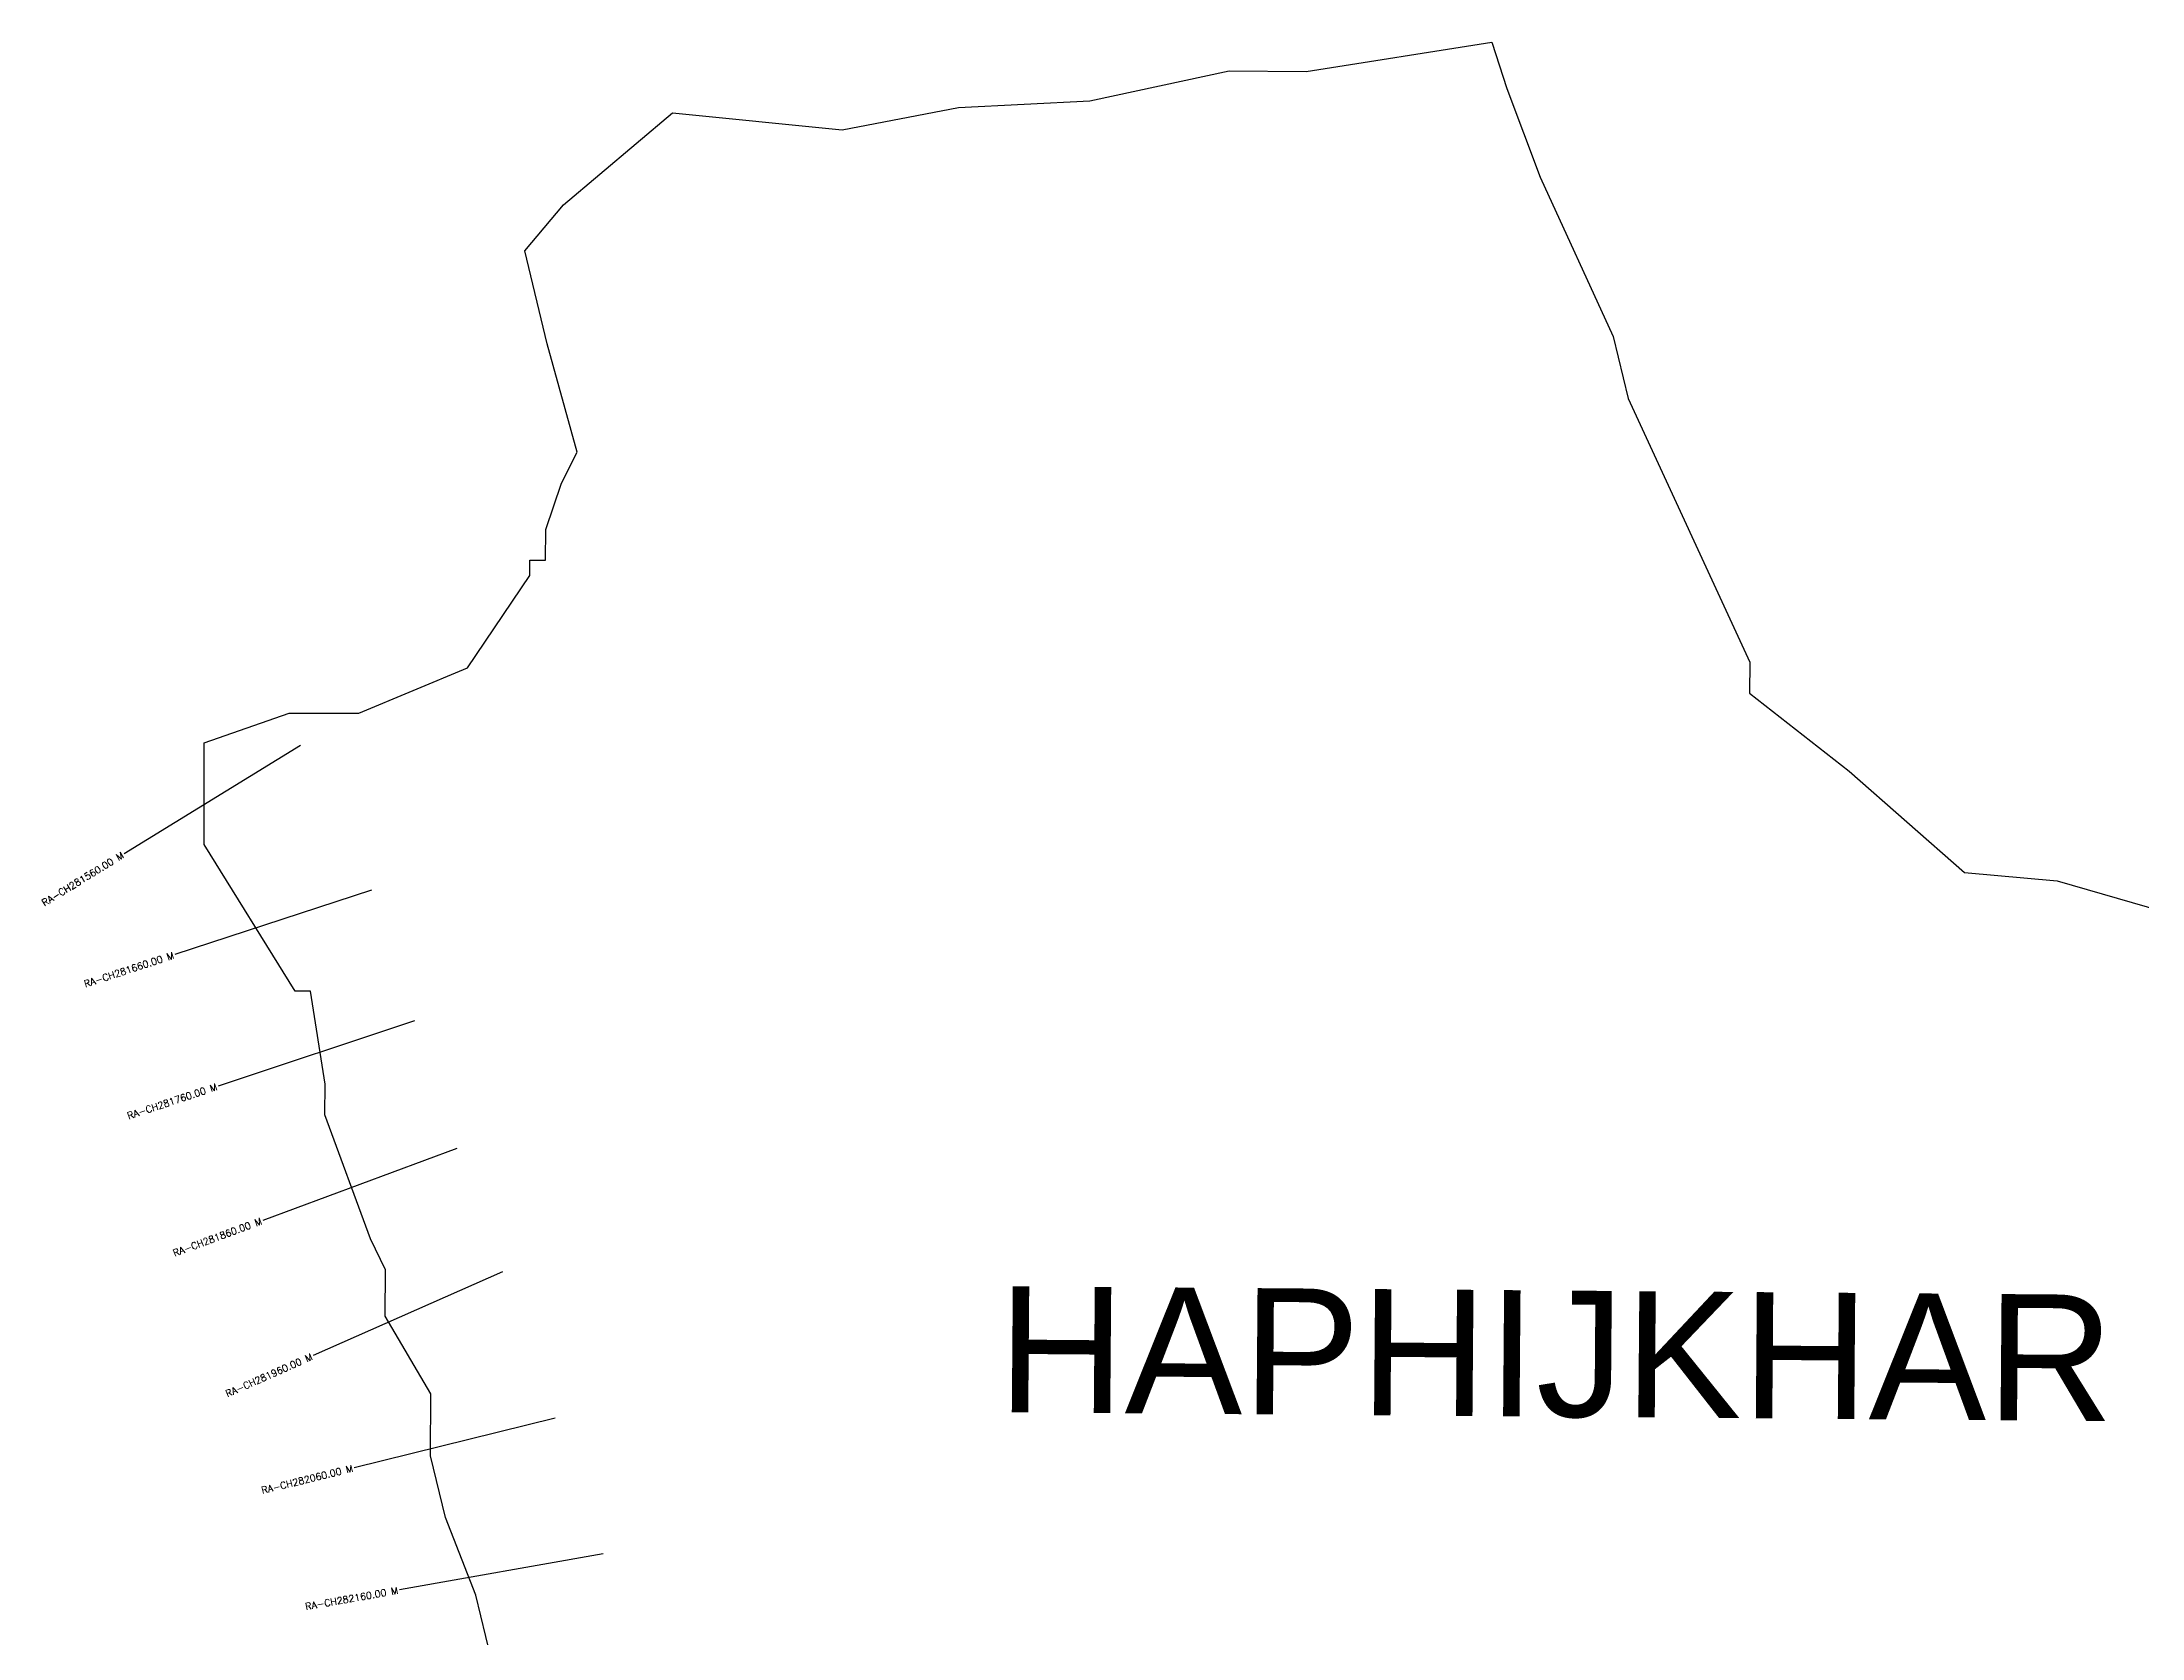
# Model space of a CAD drawing. Header units: metres. Extents: x 286569 to 289239, y 2022518 to 2025005.
# Drawn here: x 286569 to 288091, y 2023849 to 2025005 of the extents above; entities that cross this region are included whole.
import ezdxf
from ezdxf.enums import TextEntityAlignment as Align

# ---------------------------------------------------------------- set-up
doc = ezdxf.new("R2010")
doc.units = ezdxf.units.M
for name, color, linetype in [('CS', 134, 'Continuous'), ('CSMark', 6, 'Continuous'), ('VILLAGE NAME', 250, 'Continuous')]:
    doc.layers.add(name, color=color, linetype=linetype)
doc.styles.get("Standard").update_dxf_attribs({"font": 'simplex.shx'})

msp = doc.modelspace()

# ---------------------------------------------------------------- linework, layer by layer
at = {"color": 6, "flags": 128}
for points in [[(286686.5, 2024497.3), (286748.1, 2024518.8), (286798.6, 2024518.8), (286877.3, 2024551.8), (286922.6, 2024618.6), (286922.6, 2024629.8), (286933.9, 2024629.7), (286934, 2024652.1), (286945.5, 2024685.6), (286956.8, 2024708), (286935.1, 2024786.5), (286918.8, 2024853.8), (286947, 2024887.2), (287025.9, 2024953.8), (287149, 2024941.6), (287233.1, 2024957.8), (287328.4, 2024962.6), (287429.3, 2024984.3), (287485.3, 2024983.8), (287619.8, 2025005.2), (287630.7, 2024971.5), (287654.8, 2024907.4), (287707.8, 2024791.8), (287718.6, 2024746.9), (287806.7, 2024555.8), (287806.5, 2024533.4), (287878.9, 2024476.9), (287962.3, 2024403.5), (288029.5, 2024397.4), (288308.8, 2024316.8)], [(286894.2, 2023835), (286883.3, 2023879.9), (286861.3, 2023936), (286850.5, 2023980.9), (286850.8, 2024025.7), (286817.7, 2024081.9), (286817.9, 2024115.5), (286806.9, 2024138), (286774, 2024227.8), (286774.2, 2024250.2), (286763.5, 2024317.5), (286752.3, 2024317.6), (286686.5, 2024423.8), (286686.5, 2024497.3)]]:
    msp.add_lwpolyline(points, dxfattribs=at)
at = {"layer": 'CS'}
for p, q in [((286756.2, 2024495.6), (286628.4, 2024417.1)), ((286807.8, 2024390.7), (286665.2, 2024344)), ((286838.9, 2024296), (286696.5, 2024248.7)), ((286869.6, 2024203.5), (286729, 2024151.4)), ((286902.7, 2024114.1), (286765.5, 2024053.4)), ((286940.9, 2024008), (286795.2, 2023972.1)), ((286975.6, 2023909.7), (286827.9, 2023883.6))]:
    msp.add_line(p, q, dxfattribs=at)

# ---------------------------------------------------------------- texts
at = {"layer": 'CSMark'}
for s, rotation, p in [('RA-CH281560.00 M', 31.5528, (286627.5, 2024416.6)), ('RA-CH281660.00 M', 18.1213, (286664.3, 2024343.7)), ('RA-CH281760.00 M', 18.3558, (286695.6, 2024248.4)), ('RA-CH281860.00 M', 20.3317, (286728, 2024151.1)), ('RA-CH281960.00 M', 23.855, (286764.6, 2024053)), ('RA-CH282060.00 M', 13.8275, (286794.2, 2023971.9)), ('RA-CH282160.00 M', 10.0422, (286826.9, 2023883.4))]:
    msp.add_text(s, height=5, rotation=rotation, dxfattribs=at).set_placement(p, align=Align.MIDDLE_RIGHT)
at = {"layer": 'VILLAGE NAME', "insert": (287262.1, 2024103.8), "char_height": 91.425, "attachment_point": 1, "rotation": 359.5442}
msp.add_mtext_dynamic_manual_height_columns('{\\fArial|b0|i0|c0|p34;HAPHIJKHAR}', width=661.323, gutter_width=457.1, heights=[0], dxfattribs=at)

doc.saveas('drawing.dxf')
